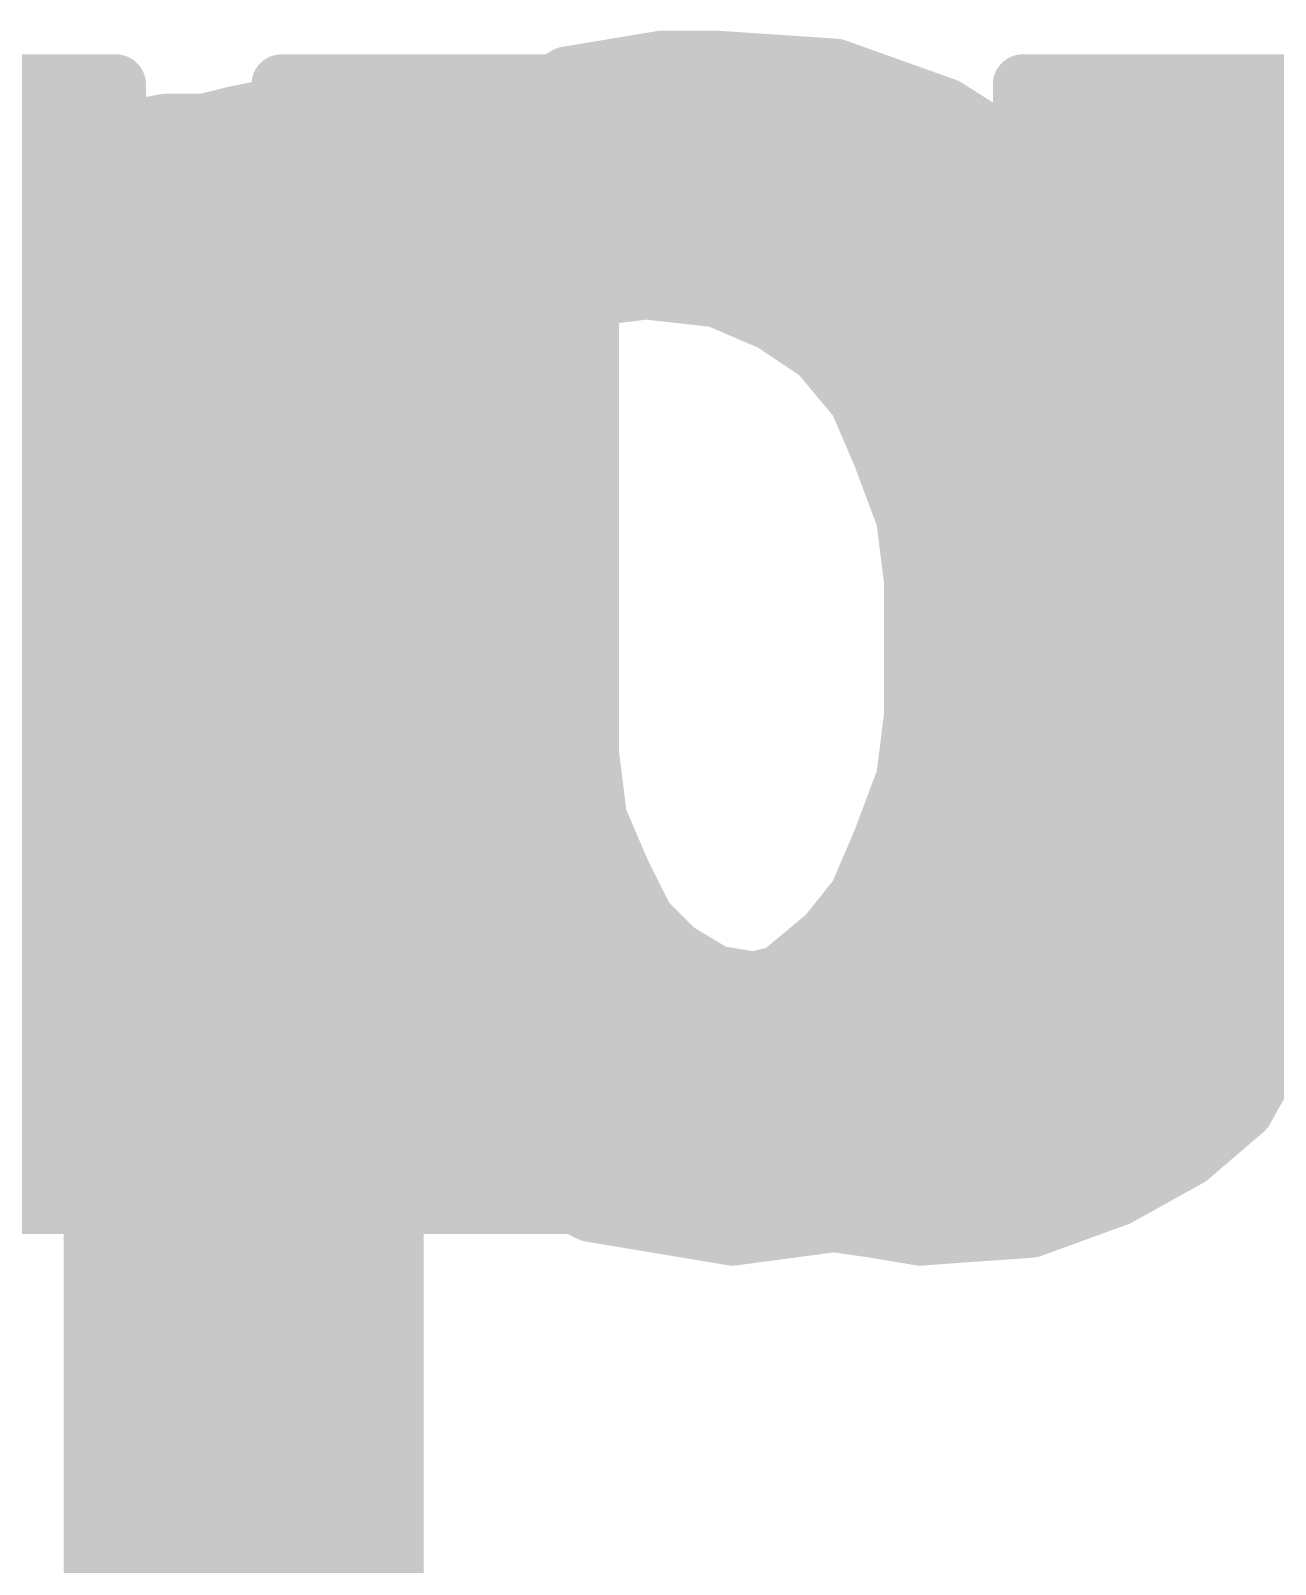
# Model space of a CAD drawing. Extents: x -26.2 to 60.5, y -16.3 to 39.9.
# Drawn here: x 12.371 to 13.949, y 34.265 to 36.21 of the extents above; entities that cross this region are included whole.
import ezdxf

# ---------------------------------------------------------------- set-up
doc = ezdxf.new("R2010")
doc.units = 0
doc.layers.add('21', color=41, linetype='CONTINUOUS')
doc.layers.add('22', color=40, linetype='CONTINUOUS')

msp = doc.modelspace()

# ---------------------------------------------------------------- linework, layer by layer
at = {"layer": '21', "const_width": 0.0762}
for points in [[(13.051, 36.152), (13.171, 36.172)], [(13.171, 36.172), (13.241, 36.172)], [(13.241, 36.172), (13.391, 36.162)], [(13.391, 36.162), (13.531, 36.112)], [(12.721, 36.122), (12.821, 36.142)], [(12.821, 36.142), (12.821, 35.962)], [(12.951, 36.092), (13.051, 36.152)], [(12.681, 36.112), (12.721, 36.122)], [(12.591, 36.092), (12.631, 36.102)], [(12.631, 36.102), (12.681, 36.112)], [(12.7082, 36.1188), (12.821, 36.1188)], [(12.9957, 36.1188), (13.512, 36.1188)], [(13.531, 36.112), (13.641, 36.042)], [(12.491, 36.082), (12.541, 36.092)], [(12.541, 36.092), (12.591, 36.092)], [(12.901, 36.052), (12.951, 36.092)], [(12.451, 36.072), (12.491, 36.082)], [(12.451, 34.222), (12.451, 36.072)], [(12.861, 36.012), (12.901, 36.052)], [(12.451, 36.0426), (12.821, 36.0426)], [(12.8916, 36.0426), (13.6401, 36.0426)], [(13.641, 36.042), (13.731, 35.942)], [(12.821, 35.962), (12.861, 36.012)], [(12.451, 35.9664), (12.821, 35.9664)], [(12.8245, 35.9664), (13.709, 35.9664)], [(13.731, 35.942), (13.801, 35.832)], [(12.451, 35.8902), (13.764, 35.8902)], [(13.071, 35.872), (12.991, 35.842)], [(13.151, 35.882), (13.071, 35.872)], [(13.241, 35.872), (13.151, 35.882)], [(13.311, 35.842), (13.241, 35.872)], [(12.991, 35.842), (12.941, 35.802)], [(13.371, 35.802), (13.311, 35.842)], [(13.801, 35.832), (13.841, 35.702)], [(12.451, 35.814), (12.956, 35.814)], [(13.353, 35.814), (13.8065, 35.814)], [(12.941, 35.802), (12.891, 35.742)], [(13.421, 35.742), (13.371, 35.802)], [(12.451, 35.7378), (12.8892, 35.7378)], [(12.891, 35.742), (12.861, 35.672)], [(13.451, 35.672), (13.421, 35.742)], [(13.4228, 35.7378), (13.83, 35.7378)], [(13.841, 35.702), (13.871, 35.562)], [(12.451, 35.6616), (12.8571, 35.6616)], [(12.861, 35.672), (12.831, 35.592)], [(13.481, 35.592), (13.451, 35.672)], [(13.4549, 35.6616), (13.8497, 35.6616)], [(12.451, 35.5854), (12.8302, 35.5854)], [(12.831, 35.592), (12.821, 35.512)], [(13.491, 35.512), (13.481, 35.592)], [(13.4818, 35.5854), (13.866, 35.5854)], [(13.871, 35.562), (13.881, 35.412)], [(12.451, 35.5092), (12.821, 35.5092)], [(12.821, 35.512), (12.821, 35.342)], [(13.491, 35.422), (13.491, 35.512)], [(13.491, 35.5092), (13.8745, 35.5092)], [(12.451, 35.433), (12.821, 35.433)], [(13.491, 35.433), (13.8796, 35.433)], [(13.491, 35.342), (13.491, 35.422)], [(13.491, 35.422), (13.881, 35.412)], [(13.881, 35.412), (13.491, 35.422)], [(13.881, 35.412), (13.871, 35.272)], [(12.451, 35.3568), (12.821, 35.3568)], [(13.491, 35.3568), (13.8771, 35.3568)], [(12.821, 35.342), (12.861, 35.182)], [(13.481, 35.262), (13.491, 35.342)], [(12.451, 35.2806), (12.8364, 35.2806)], [(13.4833, 35.2806), (13.8716, 35.2806)], [(13.871, 35.272), (13.841, 35.142)], [(13.451, 35.182), (13.481, 35.262)], [(12.451, 35.2044), (12.8554, 35.2044)], [(13.4594, 35.2044), (13.8554, 35.2044)], [(12.861, 35.182), (12.891, 35.112)], [(13.421, 35.112), (13.451, 35.182)], [(13.791, 35.022), (13.451, 35.182)], [(13.451, 35.182), (13.791, 35.022)], [(13.841, 35.142), (13.791, 35.022)], [(12.451, 35.1282), (12.8841, 35.1282)], [(12.891, 35.112), (12.941, 35.062)], [(13.381, 35.062), (13.421, 35.112)], [(13.4279, 35.1282), (13.5653, 35.1282)], [(13.5653, 35.1282), (13.8353, 35.1282)], [(12.451, 35.052), (12.953, 35.052)], [(12.941, 35.062), (13.001, 35.012)], [(13.321, 35.012), (13.381, 35.062)], [(13.369, 35.052), (13.7273, 35.052)], [(13.7273, 35.052), (13.8035, 35.052)], [(13.791, 35.022), (13.731, 34.912)], [(13.001, 35.012), (13.071, 34.992)], [(13.241, 34.992), (13.321, 35.012)], [(12.451, 34.9758), (13.7658, 34.9758)], [(13.071, 34.992), (13.161, 34.982)], [(13.161, 34.982), (13.241, 34.992)], [(12.451, 34.8996), (12.831, 34.8996)], [(12.841, 34.902), (12.831, 34.902)], [(12.831, 34.902), (12.831, 33.882)], [(12.921, 34.802), (12.841, 34.902)], [(12.8429, 34.8996), (13.7186, 34.8996)], [(13.731, 34.912), (13.641, 34.822)], [(12.451, 34.8234), (12.831, 34.8234)], [(12.9039, 34.8234), (13.6424, 34.8234)], [(13.641, 34.822), (13.531, 34.742)], [(13.021, 34.742), (12.921, 34.802)], [(12.451, 34.7472), (12.831, 34.7472)], [(13.0123, 34.7472), (13.5381, 34.7472)], [(13.081, 34.712), (13.021, 34.742)], [(13.531, 34.742), (13.411, 34.702)], [(13.261, 34.682), (13.081, 34.712)], [(13.411, 34.702), (13.261, 34.682)], [(12.451, 34.671), (12.831, 34.671)], [(12.451, 34.5948), (12.831, 34.5948)], [(12.451, 34.5186), (12.831, 34.5186)], [(12.451, 34.4424), (12.831, 34.4424)], [(12.451, 34.3662), (12.831, 34.3662)], [(12.451, 34.29), (12.831, 34.29)]]:
    msp.add_lwpolyline(points, dxfattribs=at)
at = {"layer": '21', "const_width": 0.0381}
for points in [[(13.171, 36.1911, 1), (13.171, 36.153)], [(13.1741, 36.1532, 1), (13.1679, 36.1908)], [(13.2423, 36.191, 1), (13.2397, 36.153)], [(13.241, 36.153, 1), (13.241, 36.1911)], [(13.3974, 36.1799, 1), (13.3846, 36.1441)], [(13.3897, 36.143, 1), (13.3923, 36.181)], [(12.84, 36.142, 1), (12.8019, 36.142)], [(12.8247, 36.1233, 1), (12.8173, 36.1607)], [(13.0479, 36.1708, 1), (13.0541, 36.1332)], [(13.0608, 36.1357, 1), (13.0412, 36.1683)], [(12.7173, 36.1407, 1), (12.7247, 36.1033)], [(12.7256, 36.1035, 1), (12.7164, 36.1405)], [(12.6356, 36.0835, 1), (12.6264, 36.1205)], [(12.6764, 36.1305, 1), (12.6856, 36.0935)], [(12.6847, 36.0933, 1), (12.6773, 36.1307)], [(12.7082, 36.1379, 1), (12.7082, 36.0998)], [(12.821, 36.0998, 1), (12.821, 36.1379)], [(12.9957, 36.1379, 1), (12.9957, 36.0998)], [(13.5412, 36.1281, 1), (13.5208, 36.0959)], [(13.512, 36.0998, 1), (13.512, 36.1379)], [(13.5246, 36.0941, 1), (13.5374, 36.1299)], [(12.541, 36.111, 1), (12.541, 36.0729)], [(12.5447, 36.0733, 1), (12.5373, 36.1107)], [(12.5864, 36.1105, 1), (12.5956, 36.0735)], [(12.591, 36.0729, 1), (12.591, 36.111)], [(12.6273, 36.1207, 1), (12.6347, 36.0833)], [(12.9412, 36.1083, 1), (12.9608, 36.0757)], [(12.9629, 36.0771, 1), (12.9391, 36.1069)], [(12.4464, 36.0905, 1), (12.4556, 36.0535)], [(12.4701, 36.072, 1), (12.432, 36.072)], [(12.4873, 36.1007, 1), (12.4947, 36.0633)], [(12.4956, 36.0635, 1), (12.4864, 36.1005)], [(12.8891, 36.0669, 1), (12.9129, 36.0371)], [(12.9145, 36.0385, 1), (12.8875, 36.0655)], [(12.451, 36.0617, 1), (12.451, 36.0236)], [(12.821, 36.0236, 1), (12.821, 36.0617)], [(12.8916, 36.0617, 1), (12.8916, 36.0236)], [(13.6552, 36.0547, 1), (13.6268, 36.0293)], [(13.6308, 36.0259, 1), (13.6512, 36.0581)], [(13.6401, 36.0236, 1), (13.6401, 36.0617)], [(12.8475, 36.0255, 1), (12.8745, 35.9985)], [(12.8759, 36.0001, 1), (12.8461, 36.0239)], [(12.451, 35.9855, 1), (12.451, 35.9474)], [(12.8245, 35.9855, 1), (12.8245, 35.9474)], [(12.821, 35.9474, 1), (12.821, 35.9855)], [(13.709, 35.9474, 1), (13.709, 35.9855)], [(12.8061, 35.9739, 1), (12.8359, 35.9501)], [(12.8019, 35.962, 1), (12.84, 35.962)], [(13.7471, 35.9522, 1), (13.7149, 35.9318)], [(13.7168, 35.9293, 1), (13.7452, 35.9547)], [(12.451, 35.9093, 1), (12.451, 35.8712)], [(13.764, 35.8712, 1), (13.764, 35.9093)], [(13.0686, 35.8909, 1), (13.0734, 35.8531)], [(13.0777, 35.8542, 1), (13.0643, 35.8898)], [(13.1531, 35.9009, 1), (13.1489, 35.8631)], [(13.1534, 35.8631, 1), (13.1486, 35.9009)], [(13.2485, 35.8895, 1), (13.2335, 35.8545)], [(13.2389, 35.8531, 1), (13.2431, 35.8909)], [(12.9843, 35.8598, 1), (12.9977, 35.8242)], [(13.0029, 35.8271, 1), (12.9791, 35.8569)], [(13.3216, 35.8579, 1), (13.3004, 35.8261)], [(13.3035, 35.8245, 1), (13.3185, 35.8595)], [(13.8192, 35.8376, 1), (13.7828, 35.8264)], [(12.451, 35.8331, 1), (12.451, 35.795)], [(12.956, 35.795, 1), (12.956, 35.8331)], [(13.353, 35.8331, 1), (13.353, 35.795)], [(13.7849, 35.8218, 1), (13.8171, 35.8422)], [(13.8065, 35.795, 1), (13.8065, 35.8331)], [(12.9291, 35.8169, 1), (12.9529, 35.7871)], [(12.9556, 35.7898, 1), (12.9264, 35.8142)], [(13.3856, 35.8142, 1), (13.3564, 35.7898)], [(13.3604, 35.7861, 1), (13.3816, 35.8179)], [(12.451, 35.7569, 1), (12.451, 35.7188)], [(12.8764, 35.7542, 1), (12.9056, 35.7298)], [(12.9085, 35.7345, 1), (12.8735, 35.7495)], [(12.8892, 35.7188, 1), (12.8892, 35.7569)], [(13.4385, 35.7495, 1), (13.4035, 35.7345)], [(13.4228, 35.7569, 1), (13.4228, 35.7188)], [(13.4064, 35.7298, 1), (13.4356, 35.7542)], [(13.83, 35.7188, 1), (13.83, 35.7569)], [(13.8596, 35.706, 1), (13.8224, 35.698)], [(13.8228, 35.6964, 1), (13.8592, 35.7076)], [(12.451, 35.6806, 1), (12.451, 35.6425)], [(12.8435, 35.6795, 1), (12.8785, 35.6645)], [(12.8788, 35.6653, 1), (12.8432, 35.6787)], [(12.8571, 35.6425, 1), (12.8571, 35.6806)], [(13.4688, 35.6787, 1), (13.4332, 35.6653)], [(13.4335, 35.6645, 1), (13.4685, 35.6795)], [(13.4549, 35.6806, 1), (13.4549, 35.6425)], [(13.8497, 35.6425, 1), (13.8497, 35.6806)], [(12.451, 35.6044, 1), (12.451, 35.5663)], [(12.8132, 35.5987, 1), (12.8488, 35.5853)], [(12.8499, 35.5896, 1), (12.8121, 35.5944)], [(12.8302, 35.5663, 1), (12.8302, 35.6044)], [(13.4999, 35.5944, 1), (13.4621, 35.5896)], [(13.4818, 35.6044, 1), (13.4818, 35.5663)], [(13.4632, 35.5853, 1), (13.4988, 35.5987)], [(13.866, 35.5663, 1), (13.866, 35.6044)], [(13.89, 35.5633, 1), (13.852, 35.5607)], [(13.8524, 35.558, 1), (13.8896, 35.566)], [(12.451, 35.5282, 1), (12.451, 35.4901)], [(12.84, 35.512, 1), (12.8019, 35.512)], [(12.821, 35.4901, 1), (12.821, 35.5282)], [(13.5101, 35.512, 1), (13.472, 35.512)], [(13.491, 35.5282, 1), (13.491, 35.4901)], [(13.8745, 35.4901, 1), (13.8745, 35.5282)], [(12.8021, 35.5144, 1), (12.8399, 35.5096)], [(13.4721, 35.5096, 1), (13.5099, 35.5144)], [(12.451, 35.452, 1), (12.451, 35.4139)], [(12.821, 35.4139, 1), (12.821, 35.452)], [(13.491, 35.452, 1), (13.491, 35.4139)], [(13.5101, 35.422, 1), (13.472, 35.422)], [(13.4915, 35.441, 1), (13.4905, 35.403)], [(13.4915, 35.441, 1), (13.4905, 35.403)], [(13.8796, 35.4139, 1), (13.8796, 35.452)], [(13.472, 35.422, 1), (13.5101, 35.422)], [(13.9, 35.4106, 1), (13.862, 35.4134)], [(13.8805, 35.393, 1), (13.8815, 35.431)], [(13.8805, 35.393, 1), (13.8815, 35.431)], [(13.862, 35.4107, 1), (13.9, 35.4133)], [(12.451, 35.3758, 1), (12.451, 35.3377)], [(12.821, 35.3377, 1), (12.821, 35.3758)], [(13.491, 35.3758, 1), (13.491, 35.3377)], [(13.8771, 35.3377, 1), (13.8771, 35.3758)], [(12.8395, 35.3466, 1), (12.8025, 35.3374)], [(13.5099, 35.3396, 1), (13.4721, 35.3444)], [(12.8019, 35.342, 1), (12.84, 35.342)], [(13.472, 35.342, 1), (13.5101, 35.342)], [(12.451, 35.2996, 1), (12.451, 35.2615)], [(12.8364, 35.2615, 1), (12.8364, 35.2996)], [(13.4833, 35.2996, 1), (13.4833, 35.2615)], [(13.8896, 35.2677, 1), (13.8524, 35.2763)], [(13.8716, 35.2615, 1), (13.8716, 35.2996)], [(13.4988, 35.2553, 1), (13.4632, 35.2687)], [(13.852, 35.2734, 1), (13.89, 35.2706)], [(13.4621, 35.2644, 1), (13.4999, 35.2596)], [(12.451, 35.2234, 1), (12.451, 35.1853)], [(12.8554, 35.1853, 1), (12.8554, 35.2234)], [(13.4594, 35.2234, 1), (13.4594, 35.1853)], [(13.8554, 35.1853, 1), (13.8554, 35.2234)], [(12.8785, 35.1895, 1), (12.8435, 35.1745)], [(13.4591, 35.1992, 1), (13.4429, 35.1648)], [(13.4591, 35.1992, 1), (13.4429, 35.1648)], [(13.4332, 35.1887, 1), (13.4688, 35.1753)], [(13.4685, 35.1745, 1), (13.4335, 35.1895)], [(12.8425, 35.1774, 1), (12.8795, 35.1866)], [(13.8586, 35.1347, 1), (13.8234, 35.1493)], [(12.451, 35.1472, 1), (12.451, 35.1091)], [(12.9045, 35.1255, 1), (12.8775, 35.0985)], [(12.8841, 35.1091, 1), (12.8841, 35.1472)], [(13.4359, 35.1001, 1), (13.4061, 35.1239)], [(13.4279, 35.1472, 1), (13.4279, 35.1091)], [(13.5653, 35.1472, 1), (13.5653, 35.1091)], [(13.5653, 35.1091, 1), (13.5653, 35.1472)], [(13.8224, 35.1463, 1), (13.8596, 35.1377)], [(13.8353, 35.1091, 1), (13.8353, 35.1472)], [(12.8735, 35.1045, 1), (12.9085, 35.1195)], [(13.4035, 35.1195, 1), (13.4385, 35.1045)], [(12.451, 35.071, 1), (12.451, 35.0329)], [(12.9532, 35.0766, 1), (12.9288, 35.0474)], [(12.9275, 35.0485, 1), (12.9545, 35.0755)], [(12.953, 35.0329, 1), (12.953, 35.071)], [(13.369, 35.071, 1), (13.369, 35.0329)], [(13.3661, 35.0739, 1), (13.3959, 35.0501)], [(13.3932, 35.0474, 1), (13.3688, 35.0766)], [(13.7273, 35.071, 1), (13.7273, 35.0329)], [(13.7273, 35.0329, 1), (13.7273, 35.071)], [(13.8035, 35.0329, 1), (13.8035, 35.071)], [(13.8077, 35.0129, 1), (13.7743, 35.0311)], [(13.7829, 35.0048, 1), (13.7991, 35.0392)], [(13.7829, 35.0048, 1), (13.7991, 35.0392)], [(13.0062, 35.0303, 1), (12.9958, 34.9937)], [(12.9888, 34.9974, 1), (13.0132, 35.0266)], [(13.3088, 35.0266, 1), (13.3332, 34.9974)], [(13.3256, 34.9935, 1), (13.3164, 35.0305)], [(13.7734, 35.0293, 1), (13.8086, 35.0147)], [(12.451, 34.9948, 1), (12.451, 34.9567)], [(13.0731, 35.0109, 1), (13.0689, 34.9731)], [(13.0658, 34.9737, 1), (13.0762, 35.0103)], [(13.1586, 35.0009, 1), (13.1634, 34.9631)], [(13.1589, 34.9631, 1), (13.1631, 35.0009)], [(13.2364, 35.0105, 1), (13.2456, 34.9735)], [(13.2434, 34.9731, 1), (13.2386, 35.0109)], [(13.7658, 34.9567, 1), (13.7658, 34.9948)], [(12.451, 34.9186, 1), (12.451, 34.8805)], [(12.831, 34.9211, 1), (12.831, 34.883)], [(12.8501, 34.902, 1), (12.812, 34.902)], [(12.8559, 34.9139, 1), (12.8261, 34.8901)], [(12.8429, 34.9186, 1), (12.8429, 34.8805)], [(12.831, 34.8805, 1), (12.831, 34.9186)], [(12.841, 34.883, 1), (12.841, 34.9211)], [(13.7143, 34.9211, 1), (13.7477, 34.9029)], [(13.7445, 34.8985, 1), (13.7175, 34.9255)], [(13.7186, 34.8805, 1), (13.7186, 34.9186)], [(12.451, 34.8424, 1), (12.451, 34.8043)], [(12.831, 34.8043, 1), (12.831, 34.8424)], [(12.9039, 34.8424, 1), (12.9039, 34.8043)], [(13.6522, 34.8066, 1), (13.6298, 34.8374)], [(13.6424, 34.8043, 1), (13.6424, 34.8424)], [(12.9308, 34.8183, 1), (12.9112, 34.7857)], [(13.6275, 34.8355, 1), (13.6545, 34.8085)], [(12.9061, 34.7901, 1), (12.9359, 34.8139)], [(12.451, 34.7662, 1), (12.451, 34.7281)], [(12.831, 34.7281, 1), (12.831, 34.7662)], [(13.0123, 34.7662, 1), (13.0123, 34.7281)], [(13.0295, 34.759, 1), (13.0125, 34.725)], [(13.537, 34.7239, 1), (13.525, 34.7601)], [(13.5381, 34.7281, 1), (13.5381, 34.7662)], [(13.0112, 34.7257, 1), (13.0308, 34.7583)], [(13.5198, 34.7574, 1), (13.5422, 34.7266)], [(13.0841, 34.7308, 1), (13.0779, 34.6932)], [(13.0725, 34.695, 1), (13.0895, 34.729)], [(13.4135, 34.6831, 1), (13.4085, 34.7209)], [(13.2585, 34.7009, 1), (13.2635, 34.6631)], [(13.405, 34.7201, 1), (13.417, 34.6839)], [(12.451, 34.69, 1), (12.451, 34.6519)], [(12.831, 34.6519, 1), (12.831, 34.69)], [(13.2579, 34.6632, 1), (13.2641, 34.7008)], [(12.451, 34.6138, 1), (12.451, 34.5757)], [(12.831, 34.5757, 1), (12.831, 34.6138)], [(12.451, 34.5376, 1), (12.451, 34.4995)], [(12.831, 34.4995, 1), (12.831, 34.5376)], [(12.451, 34.4614, 1), (12.451, 34.4233)], [(12.831, 34.4233, 1), (12.831, 34.4614)], [(12.451, 34.3852, 1), (12.451, 34.3471)], [(12.831, 34.3471, 1), (12.831, 34.3852)], [(12.451, 34.309, 1), (12.451, 34.2709)], [(12.831, 34.2709, 1), (12.831, 34.309)]]:
    msp.add_lwpolyline(points, format="xyb", dxfattribs=at)
at = {"layer": '22', "const_width": 0.0762}
for points in [[(12.479, 36.142), (12.109, 36.142)], [(12.479, 34.722), (12.479, 36.142)], [(13.079, 36.142), (12.689, 36.142)], [(12.689, 36.142), (12.689, 34.722)], [(13.079, 35.292), (13.079, 36.142)], [(14.009, 36.142), (13.629, 36.142)], [(13.629, 36.142), (13.629, 35.342)], [(12.109, 36.1188), (12.479, 36.1188)], [(12.689, 36.1188), (13.079, 36.1188)], [(13.629, 36.1188), (14.009, 36.1188)], [(12.109, 36.0426), (12.479, 36.0426)], [(12.689, 36.0426), (13.079, 36.0426)], [(13.629, 36.0426), (14.009, 36.0426)], [(12.109, 35.9664), (12.479, 35.9664)], [(12.689, 35.9664), (13.079, 35.9664)], [(13.629, 35.9664), (14.009, 35.9664)], [(11.1965, 35.8902), (12.479, 35.8902)], [(12.689, 35.8902), (13.079, 35.8902)], [(13.629, 35.8902), (14.009, 35.8902)], [(11.9854, 35.814), (12.479, 35.814)], [(12.689, 35.814), (13.079, 35.814)], [(13.629, 35.814), (14.009, 35.814)], [(12.0395, 35.7378), (12.479, 35.7378)], [(12.689, 35.7378), (13.079, 35.7378)], [(13.629, 35.7378), (14.009, 35.7378)], [(12.0749, 35.6616), (12.479, 35.6616)], [(12.689, 35.6616), (13.079, 35.6616)], [(13.629, 35.6616), (14.009, 35.6616)], [(12.0864, 35.5854), (12.479, 35.5854)], [(12.689, 35.5854), (13.079, 35.5854)], [(13.629, 35.5854), (14.009, 35.5854)], [(12.089, 35.5092), (12.479, 35.5092)], [(12.689, 35.5092), (13.079, 35.5092)], [(13.629, 35.5092), (14.009, 35.5092)], [(12.089, 35.433), (12.479, 35.433)], [(12.689, 35.433), (13.079, 35.433)], [(13.629, 35.433), (14.009, 35.433)], [(12.089, 35.3568), (12.479, 35.3568)], [(12.689, 35.3568), (13.079, 35.3568)], [(13.629, 35.3568), (14.009, 35.3568)], [(13.629, 35.342), (13.609, 35.182)], [(13.089, 35.212), (13.079, 35.292)], [(12.089, 35.2806), (12.479, 35.2806)], [(12.689, 35.2806), (13.0804, 35.2806)], [(13.6213, 35.2806), (14.009, 35.2806)], [(13.119, 35.142), (13.089, 35.212)], [(12.089, 35.2044), (12.479, 35.2044)], [(12.689, 35.2044), (13.0923, 35.2044)], [(13.6118, 35.2044), (14.009, 35.2044)], [(13.609, 35.182), (13.599, 35.122)], [(13.149, 35.082), (13.119, 35.142)], [(12.089, 35.1282), (12.479, 35.1282)], [(12.689, 35.1282), (13.1259, 35.1282)], [(13.599, 35.122), (13.539, 35.042)], [(13.6, 35.1282), (14.0065, 35.1282)], [(13.189, 35.042), (13.149, 35.082)], [(12.089, 35.052), (12.479, 35.052)], [(12.689, 35.052), (13.179, 35.052)], [(13.5465, 35.052), (13.9926, 35.052)], [(13.239, 35.012), (13.189, 35.042)], [(13.539, 35.042), (13.489, 35.012)], [(13.959, 34.932), (13.989, 35.032)], [(13.299, 35.002), (13.239, 35.012)], [(13.379, 34.992), (13.299, 35.002)], [(13.439, 35.002), (13.379, 34.992)], [(13.489, 35.012), (13.439, 35.002)], [(12.089, 34.9758), (12.479, 34.9758)], [(12.689, 34.9758), (13.9721, 34.9758)], [(13.059, 34.722), (13.059, 34.922)], [(13.059, 34.922), (13.069, 34.922)], [(13.069, 34.922), (13.109, 34.862)], [(13.909, 34.842), (13.959, 34.932)], [(12.089, 34.8996), (12.479, 34.8996)], [(12.689, 34.8996), (13.059, 34.8996)], [(13.0839, 34.8996), (13.941, 34.8996)], [(13.109, 34.862), (13.149, 34.812)], [(13.839, 34.782), (13.909, 34.842)], [(12.089, 34.8234), (12.479, 34.8234)], [(12.689, 34.8234), (13.059, 34.8234)], [(13.1399, 34.8234), (13.8873, 34.8234)], [(13.149, 34.812), (13.199, 34.772)], [(13.749, 34.732), (13.839, 34.782)], [(13.199, 34.772), (13.259, 34.742)], [(12.089, 34.7472), (12.479, 34.7472)], [(12.689, 34.7472), (13.059, 34.7472)], [(13.2486, 34.7472), (13.7764, 34.7472)], [(13.259, 34.742), (13.309, 34.722)], [(12.089, 34.722), (12.479, 34.722)], [(12.689, 34.722), (13.059, 34.722)], [(13.309, 34.722), (13.369, 34.702)], [(13.639, 34.692), (13.749, 34.732)], [(13.369, 34.702), (13.439, 34.692)], [(13.439, 34.692), (13.499, 34.682)], [(13.499, 34.682), (13.639, 34.692)]]:
    msp.add_lwpolyline(points, dxfattribs=at)
at = {"layer": '22', "const_width": 0.0381}
for points in [[(12.4981, 36.142, 1), (12.46, 36.142)], [(12.479, 36.123, 1), (12.479, 36.1611)], [(12.689, 36.1611, 1), (12.689, 36.123)], [(12.7081, 36.142, 1), (12.67, 36.142)], [(13.0981, 36.142, 1), (13.06, 36.142)], [(13.079, 36.123, 1), (13.079, 36.1611)], [(13.629, 36.1611, 1), (13.629, 36.123)], [(13.6481, 36.142, 1), (13.61, 36.142)], [(12.479, 36.0998, 1), (12.479, 36.1379)], [(12.689, 36.1379, 1), (12.689, 36.0998)], [(13.079, 36.0998, 1), (13.079, 36.1379)], [(13.629, 36.1379, 1), (13.629, 36.0998)], [(12.479, 36.0236, 1), (12.479, 36.0617)], [(12.689, 36.0617, 1), (12.689, 36.0236)], [(13.079, 36.0236, 1), (13.079, 36.0617)], [(13.629, 36.0617, 1), (13.629, 36.0236)], [(12.479, 35.9474, 1), (12.479, 35.9855)], [(12.689, 35.9855, 1), (12.689, 35.9474)], [(13.079, 35.9474, 1), (13.079, 35.9855)], [(13.629, 35.9855, 1), (13.629, 35.9474)], [(12.479, 35.8712, 1), (12.479, 35.9093)], [(12.689, 35.9093, 1), (12.689, 35.8712)], [(13.079, 35.8712, 1), (13.079, 35.9093)], [(13.629, 35.9093, 1), (13.629, 35.8712)], [(12.479, 35.795, 1), (12.479, 35.8331)], [(12.689, 35.8331, 1), (12.689, 35.795)], [(13.079, 35.795, 1), (13.079, 35.8331)], [(13.629, 35.8331, 1), (13.629, 35.795)], [(12.479, 35.7188, 1), (12.479, 35.7569)], [(12.689, 35.7569, 1), (12.689, 35.7188)], [(13.079, 35.7188, 1), (13.079, 35.7569)], [(13.629, 35.7569, 1), (13.629, 35.7188)], [(12.479, 35.6425, 1), (12.479, 35.6806)], [(12.689, 35.6806, 1), (12.689, 35.6425)], [(13.079, 35.6425, 1), (13.079, 35.6806)], [(13.629, 35.6806, 1), (13.629, 35.6425)], [(12.479, 35.5663, 1), (12.479, 35.6044)], [(12.689, 35.6044, 1), (12.689, 35.5663)], [(13.079, 35.5663, 1), (13.079, 35.6044)], [(13.629, 35.6044, 1), (13.629, 35.5663)], [(12.479, 35.4901, 1), (12.479, 35.5282)], [(12.689, 35.5282, 1), (12.689, 35.4901)], [(13.079, 35.4901, 1), (13.079, 35.5282)], [(13.629, 35.5282, 1), (13.629, 35.4901)], [(12.479, 35.4139, 1), (12.479, 35.452)], [(12.689, 35.452, 1), (12.689, 35.4139)], [(13.079, 35.4139, 1), (13.079, 35.452)], [(13.629, 35.452, 1), (13.629, 35.4139)], [(12.479, 35.3377, 1), (12.479, 35.3758)], [(12.689, 35.3758, 1), (12.689, 35.3377)], [(13.079, 35.3377, 1), (13.079, 35.3758)], [(13.629, 35.3758, 1), (13.629, 35.3377)], [(13.6479, 35.3396, 1), (13.6101, 35.3444)], [(13.61, 35.342, 1), (13.6481, 35.342)], [(13.0979, 35.2944, 1), (13.0601, 35.2896)], [(12.479, 35.2615, 1), (12.479, 35.2996)], [(12.689, 35.2996, 1), (12.689, 35.2615)], [(13.06, 35.292, 1), (13.0981, 35.292)], [(13.0804, 35.2615, 1), (13.0804, 35.2996)], [(13.6213, 35.2996, 1), (13.6213, 35.2615)], [(13.1065, 35.2195, 1), (13.0715, 35.2045)], [(12.479, 35.1853, 1), (12.479, 35.2234)], [(12.689, 35.2234, 1), (12.689, 35.1853)], [(13.0701, 35.2096, 1), (13.1079, 35.2144)], [(13.0923, 35.1853, 1), (13.0923, 35.2234)], [(13.6118, 35.2234, 1), (13.6118, 35.1853)], [(13.6278, 35.1789, 1), (13.5902, 35.1851)], [(13.5901, 35.1844, 1), (13.6279, 35.1796)], [(13.136, 35.1505, 1), (13.102, 35.1335)], [(13.1015, 35.1345, 1), (13.1365, 35.1495)], [(12.479, 35.1091, 1), (12.479, 35.1472)], [(12.689, 35.1472, 1), (12.689, 35.1091)], [(13.1259, 35.1091, 1), (13.1259, 35.1472)], [(13.6, 35.1472, 1), (13.6, 35.1091)], [(13.6142, 35.1106, 1), (13.5838, 35.1334)], [(13.5802, 35.1251, 1), (13.6178, 35.1189)], [(13.1625, 35.0955, 1), (13.1355, 35.0685)], [(13.132, 35.0735, 1), (13.166, 35.0905)], [(12.479, 35.0329, 1), (12.479, 35.071)], [(12.689, 35.071, 1), (12.689, 35.0329)], [(13.179, 35.0329, 1), (13.179, 35.071)], [(13.5465, 35.071, 1), (13.5465, 35.0329)], [(13.1988, 35.0583, 1), (13.1792, 35.0257)], [(13.1755, 35.0285, 1), (13.2025, 35.0555)], [(13.5238, 35.0534, 1), (13.5542, 35.0306)], [(13.5488, 35.0257, 1), (13.5292, 35.0583)], [(13.2421, 35.0308, 1), (13.2359, 34.9932)], [(13.2292, 34.9957, 1), (13.2488, 35.0283)], [(13.3014, 35.0209, 1), (13.2966, 34.9831)], [(13.2959, 34.9832, 1), (13.3021, 35.0208)], [(13.4353, 35.0207, 1), (13.4427, 34.9833)], [(13.4421, 34.9832, 1), (13.4359, 35.0208)], [(13.4792, 35.0283, 1), (13.4988, 34.9957)], [(13.4927, 34.9933, 1), (13.4853, 35.0307)], [(12.479, 34.9567, 1), (12.479, 34.9948)], [(12.689, 34.9948, 1), (12.689, 34.9567)], [(13.3759, 35.0108, 1), (13.3821, 34.9732)], [(13.3766, 34.9731, 1), (13.3814, 35.0109)], [(13.0781, 34.922, 1), (13.04, 34.922)], [(13.059, 34.9411, 1), (13.059, 34.903)], [(13.0849, 34.9326, 1), (13.0531, 34.9114)], [(13.069, 34.903, 1), (13.069, 34.9411)], [(13.9408, 34.9375, 1), (13.9772, 34.9265)], [(13.9757, 34.9227, 1), (13.9423, 34.9413)], [(12.479, 34.8805, 1), (12.479, 34.9186)], [(12.689, 34.9186, 1), (12.689, 34.8805)], [(13.059, 34.8805, 1), (13.059, 34.9186)], [(13.0839, 34.9186, 1), (13.0839, 34.8805)], [(13.941, 34.8805, 1), (13.941, 34.9186)], [(13.1239, 34.8739, 1), (13.0941, 34.8501)], [(13.0931, 34.8514, 1), (13.1249, 34.8726)], [(13.9214, 34.8275, 1), (13.8966, 34.8565)], [(12.479, 34.8043, 1), (12.479, 34.8424)], [(12.689, 34.8424, 1), (12.689, 34.8043)], [(13.059, 34.8043, 1), (13.059, 34.8424)], [(13.1399, 34.8424, 1), (13.1399, 34.8043)], [(13.8873, 34.8043, 1), (13.8873, 34.8424)], [(13.8923, 34.8513, 1), (13.9257, 34.8327)], [(13.1609, 34.8269, 1), (13.1371, 34.7971)], [(13.1341, 34.8001, 1), (13.1639, 34.8239)], [(13.8483, 34.7653, 1), (13.8297, 34.7987)], [(13.2075, 34.789, 1), (13.1905, 34.755)], [(13.1871, 34.7571, 1), (13.2109, 34.7869)], [(13.8266, 34.7965, 1), (13.8514, 34.7675)], [(12.479, 34.7281, 1), (12.479, 34.7662)], [(12.689, 34.7662, 1), (12.689, 34.7281)], [(13.059, 34.7281, 1), (13.059, 34.7662)], [(13.2486, 34.7662, 1), (13.2486, 34.7281)], [(13.2661, 34.7597, 1), (13.2519, 34.7243)], [(13.7764, 34.7281, 1), (13.7764, 34.7662)], [(12.479, 34.703, 1), (12.479, 34.7411)], [(12.689, 34.7411, 1), (12.689, 34.703)], [(13.059, 34.703, 1), (13.059, 34.7411)], [(13.2505, 34.725, 1), (13.2675, 34.759)], [(13.315, 34.7401, 1), (13.303, 34.7039)], [(13.7397, 34.7487, 1), (13.7583, 34.7153)], [(13.7555, 34.7141, 1), (13.7425, 34.7499)], [(12.46, 34.722, 1), (12.4981, 34.722)], [(12.67, 34.722, 1), (12.7081, 34.722)], [(13.04, 34.722, 1), (13.0781, 34.722)], [(13.3019, 34.7043, 1), (13.3161, 34.7397)], [(13.3717, 34.7209, 1), (13.3663, 34.6831)], [(13.363, 34.6839, 1), (13.375, 34.7201)], [(13.4421, 34.7108, 1), (13.4359, 34.6732)], [(13.4363, 34.6731, 1), (13.4417, 34.7109)], [(13.4976, 34.701, 1), (13.5004, 34.663)], [(13.6325, 34.7099, 1), (13.6455, 34.6741)], [(13.6404, 34.673, 1), (13.6376, 34.711)], [(13.4959, 34.6632, 1), (13.5021, 34.7008)]]:
    msp.add_lwpolyline(points, format="xyb", dxfattribs=at)

doc.saveas('drawing.dxf')
